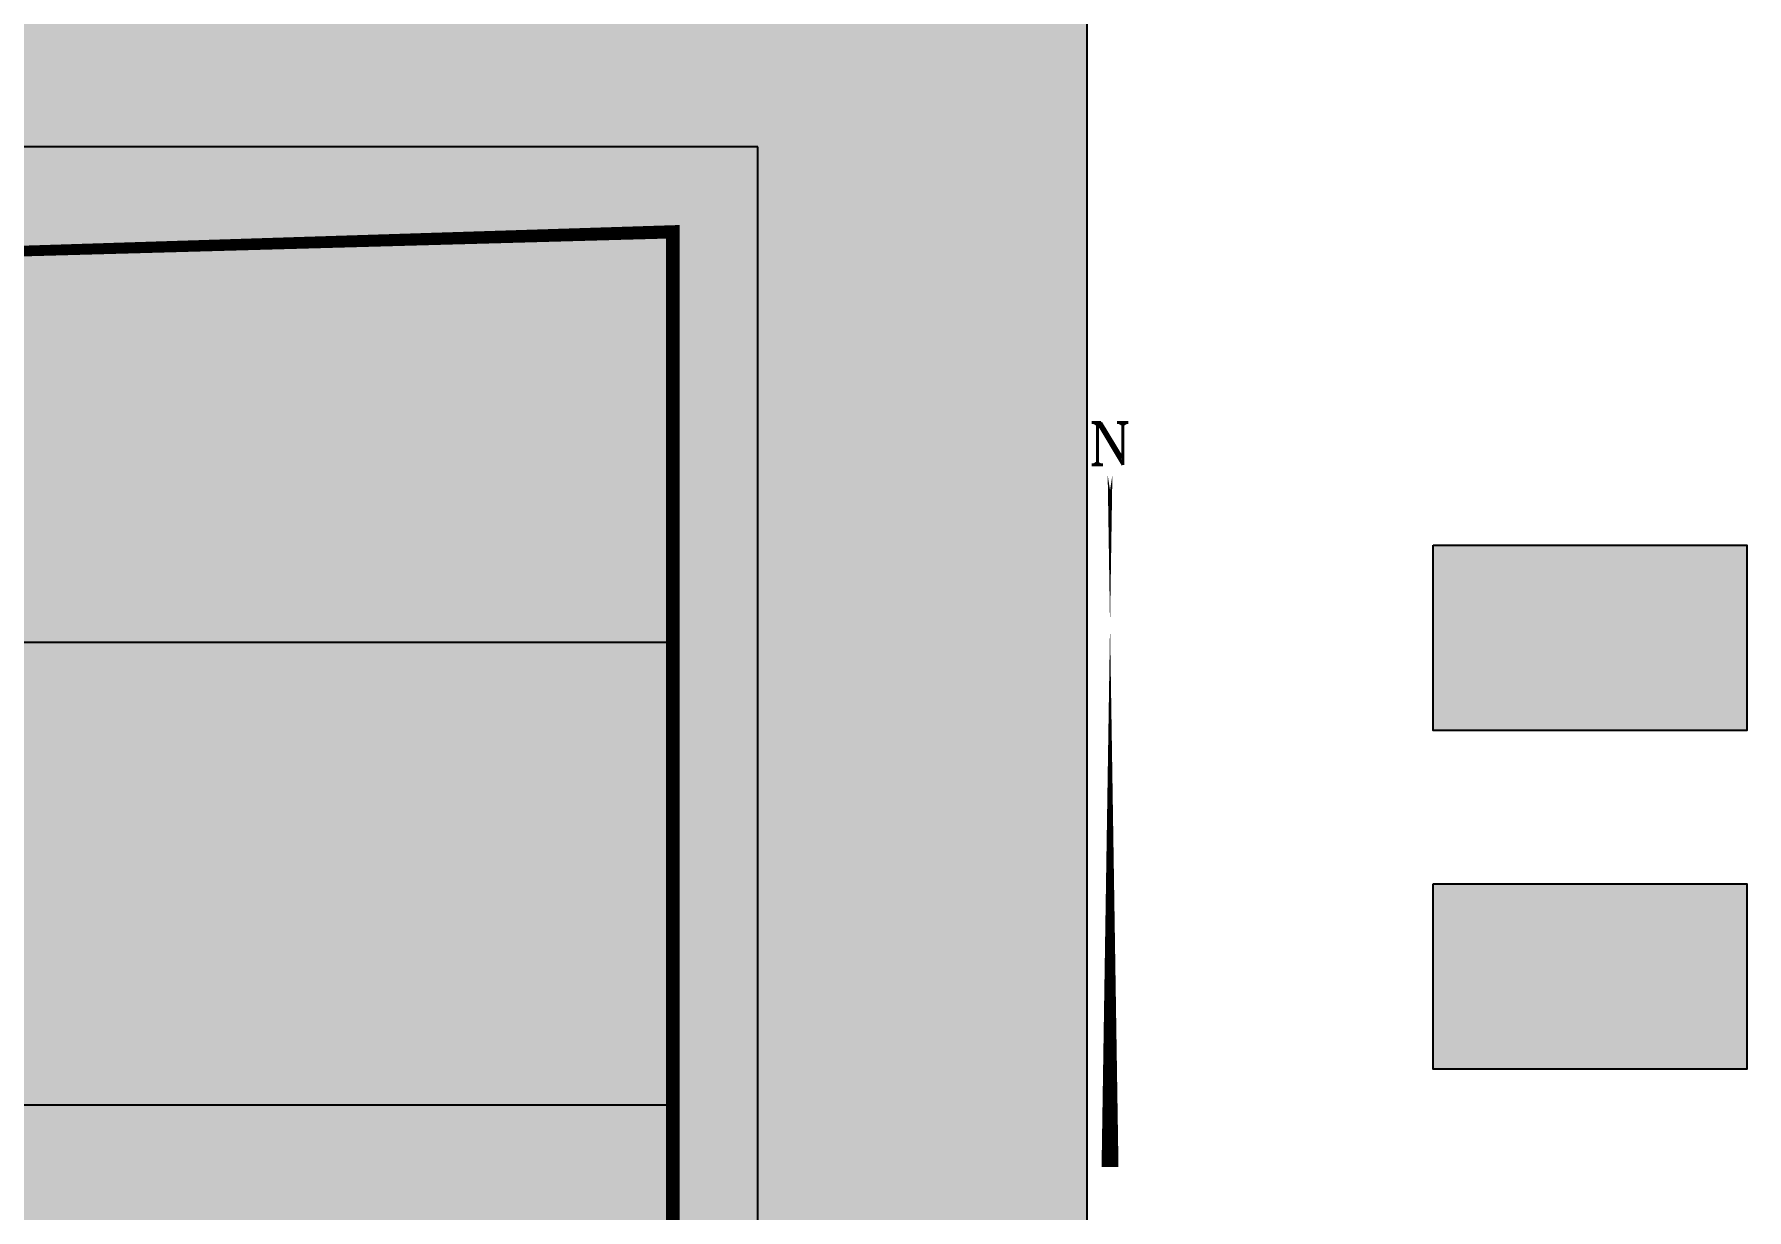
# Model space of a CAD drawing. Header units: metres. Extents: x 394605 to 1395358, y 4171135 to 6406139.
# Drawn here: x 1393759.5 to 1393860.4, y 4172732.3 to 4172801.6 of the extents above; entities that cross this region are included whole.
import ezdxf
from ezdxf.enums import TextEntityAlignment as Align

# ---------------------------------------------------------------- set-up
doc = ezdxf.new("R2010")
doc.units = ezdxf.units.M
doc.header["$LTSCALE"] = 2
doc.layers.add('P-Archi 2025 09 29', color=7, linetype='Continuous', transparency=0.5)
doc.layers.add('P-PUP', color=7, linetype='Continuous', transparency=0.5)
doc.styles.add('N', font='romant', dxfattribs={"height": 6})

# ---------------------------------------------------------------- blocks, each defined once
blk = doc.blocks.new('y001')
at = {"color": 0}
blk.add_lwpolyline([(0, -12, 0.3, 0, 0), (0, -2.4, 0.75, 0, 0), (0, 0, 0, 0, 0)], format="xyseb", dxfattribs=at)
at = {"color": 0, "style": 'N'}
blk.add_text('N', height=0.75, dxfattribs=at).set_placement((0, 0.45), align=Align.CENTER)

msp = doc.modelspace()

# ---------------------------------------------------------------- hatches: boundary and pattern name
at = {"transparency": 33554687}
h = msp.add_hatch(color=255, dxfattribs=at)
h.dxf.hatch_style = 1
h.paths.add_polyline_path([(1393802.100810431, 4172794.924092824), (1393592.100813277, 4172794.924092824), (1393592.100813278, 4172497.924096843), (1393802.100810432, 4172497.924096843)])
at = {"layer": 'P-Archi 2025 09 29', "transparency": 33554687}
h = msp.add_hatch(color=255, dxfattribs=at)
h.dxf.hatch_style = 1
h.paths.add_polyline_path([(1393821.522841112, 4172886.316731976), (1393567.729497991, 4172886.316731976), (1393567.729497991, 4172025.747274476), (1393821.522841112, 4172025.747274476)])
at = {"layer": 'P-PUP'}
h = msp.add_hatch(color=2, dxfattribs=at)
h.dxf.hatch_style = 1
h.paths.add_polyline_path([(1393841.915280225, 4172771.45501459), (1393860.387072861, 4172771.45501459), (1393860.387072861, 4172760.529235798), (1393841.915280225, 4172760.529235798)])
at = {"layer": 'P-PUP', "ltscale": 0.5}
h = msp.add_hatch(color=71, dxfattribs=at)
h.dxf.hatch_style = 1
h.paths.add_polyline_path([(1393841.915280225, 4172751.487263496), (1393860.387072861, 4172751.487263496), (1393860.387072861, 4172740.561484704), (1393841.915280225, 4172740.561484704)])

# ---------------------------------------------------------------- linework, layer by layer
for points in [[(1393802.100812418, 4172794.924094179), (1393592.100812423, 4172794.924094179), (1393592.100812424, 4172497.924094179), (1393802.100812419, 4172497.924094179)], [(1393802.100810431, 4172794.924092824), (1393592.100813277, 4172794.924092824), (1393592.100813278, 4172497.924096843), (1393802.100810432, 4172497.924096843)], [(1393802.100818058, 4172794.924095584), (1393592.100817069, 4172794.924095584), (1393592.100817069, 4172497.924094179), (1393802.100818058, 4172497.924094179)], [(1393802.100818058, 4172794.924095584), (1393592.100817069, 4172794.924095584), (1393592.100817069, 4172497.924094179), (1393802.100818058, 4172497.924094179)], [(1393802.100818058, 4172794.924095584), (1393592.100817069, 4172794.924095584), (1393592.100817069, 4172497.924094179), (1393802.100818058, 4172497.924094179)], [(1393802.100818058, 4172794.924095584), (1393592.100817069, 4172794.924095584), (1393592.100817069, 4172497.924094179), (1393802.100818058, 4172497.924094179)], [(1393841.915280225, 4172771.45501459), (1393860.387072861, 4172771.45501459), (1393860.387072861, 4172760.529235798), (1393841.915280225, 4172760.529235798)], [(1393841.915280225, 4172751.487263496), (1393860.387072861, 4172751.487263496), (1393860.387072861, 4172740.561484704), (1393841.915280225, 4172740.561484704)]]:
    msp.add_lwpolyline(points, close=True)
at = {"const_width": 0.8000000037887368, "flags": 128}
msp.add_lwpolyline([(1393797.10076191, 4172704.763417671), (1393797.10076191, 4172789.924055875), (1393597.100760963, 4172789.924055879), (1393597.100760962, 4172704.763455465)], close=True, dxfattribs=at)
at = {"linetype": 'Continuous', "flags": 128}
for points in [[(1393597.100762293, 4172765.724277237), (1393797.10076324, 4172765.724277236)], [(1393596.938166677, 4172738.456195913), (1393796.938167621, 4172738.456195911)]]:
    msp.add_lwpolyline(points, dxfattribs=at)
at = {"layer": 'P-Archi 2025 09 29', "color": 255}
msp.add_lwpolyline([(1393821.522841112, 4172886.316731976), (1393567.729497991, 4172886.316731976), (1393567.729497991, 4172025.747274476), (1393821.522841112, 4172025.747274476)], close=True, dxfattribs=at)

# ---------------------------------------------------------------- block references
at = {"xscale": 3.324690531132839, "yscale": 3.324690531132839, "zscale": 3.324690531132839}
msp.add_blockref('y001', (1393822.862582953, 4172774.697046274), dxfattribs=at)

doc.saveas('drawing.dxf')
